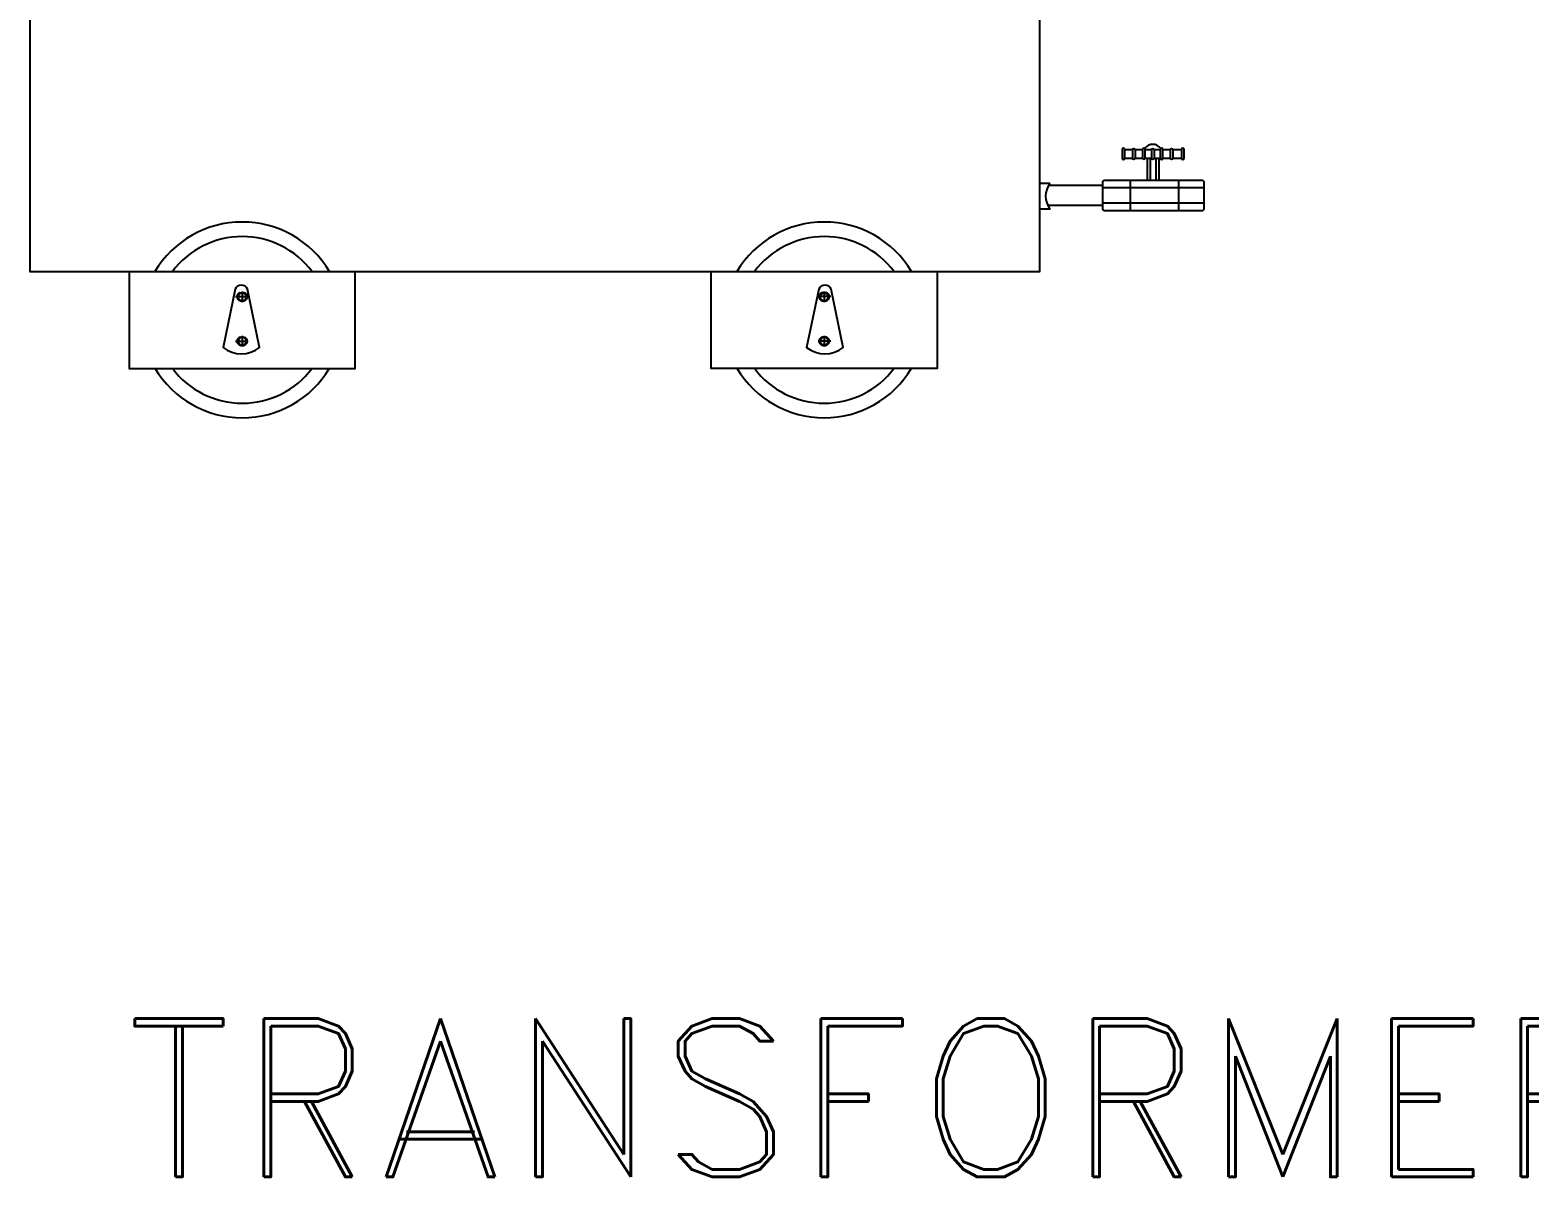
# Model space of a CAD drawing. Header units: millimetres. Extents: x 20927 to 53748, y 38421 to 54891.
# Drawn here: x 24901 to 26036, y 38421 to 39290 of the extents above; entities that cross this region are included whole.
import ezdxf
from ezdxf.enums import TextEntityAlignment as Align

# ---------------------------------------------------------------- set-up
doc = ezdxf.new("R2010")
doc.units = ezdxf.units.MM
doc.linetypes.add('CENTERX2', pattern=[101.6, 63.5, -12.7, 12.7, -12.7])
for name, color, linetype in [('Btrans.', 2, 'Continuous'), ('DETAIL', 4, 'Continuous'), ('TRANS', 2, 'Continuous')]:
    doc.layers.add(name, color=color, linetype=linetype)
doc.styles.add('tx1', font='romand.shx')

msp = doc.modelspace()

# ---------------------------------------------------------------- linework, layer by layer
at = {"layer": 'DETAIL', "color": 241, "ltscale": 0.25}
for p, q in [((25736, 39199), (25736, 39192.2)), ((25738, 39199), (25738, 39192.2)), ((25750.4, 39199), (25750.4, 39192.2)), ((25752.4, 39199), (25752.4, 39192.2)), ((25764.7, 39199), (25764.7, 39192.2)), ((25766.7, 39199), (25766.7, 39192.2)), ((25749.7, 39175.9), (25749.7, 39192.2)), ((25754.1, 39175.9), (25754.1, 39192.2)), ((25734.2, 39175.9), (25734.2, 39152.5)), ((25771, 39175.9), (25771, 39152.5)), ((25790.1, 39170.1), (25713.7, 39170.1)), ((25790.1, 39158.4), (25713.7, 39158.4))]:
    msp.add_line(p, q, dxfattribs=at)
at = {"layer": 'DETAIL', "ltscale": 0.25}
for p, q in [((25747.5, 39175.9), (25747.5, 39192.2)), ((25756.3, 39175.9), (25756.3, 39192.2)), ((25713.7, 39171.8), (25672.4, 39171.8)), ((25713.7, 39156.6), (25672.4, 39156.6))]:
    msp.add_line(p, q, dxfattribs=at)
at = {"layer": 'DETAIL', "color": 241, "linetype": 'CENTERX2', "ltscale": 0.25}
for p, q in [((25057.1, 39087.6), (25066.5, 39087.6)), ((25062.1, 39091.6), (25062.1, 39083.6)), ((25507.6, 39087.6), (25498.2, 39087.6)), ((25502.7, 39091.6), (25502.7, 39083.6)), ((25057.1, 39053.9), (25066.5, 39053.9)), ((25062.1, 39057.9), (25062.1, 39049.9)), ((25507.6, 39053.9), (25498.2, 39053.9)), ((25502.7, 39057.9), (25502.7, 39049.9))]:
    msp.add_line(p, q, dxfattribs=at)
at = {"layer": 'DETAIL', "color": 241, "ltscale": 0.25}
for points in [[(25730.2, 39192.4), (25730.2, 39199.2, 0.821606), (25728.2, 39199.2), (25728.2, 39192.4, 0.821606)], [(25743.7, 39192.4, 0.821606), (25745.6, 39192.4), (25745.6, 39199.2, 0.821606), (25743.7, 39199.2)], [(25757.1, 39192.4, 0.821606), (25759.1, 39192.4), (25759.1, 39199.2, 0.821606), (25757.1, 39199.2)], [(25775.1, 39192.4), (25775.1, 39199.2, 0.821606), (25773.1, 39199.2), (25773.1, 39192.4, 0.821606)]]:
    msp.add_lwpolyline(points, format="xyb", close=True, dxfattribs=at)
at = {"layer": 'DETAIL', "ltscale": 0.25}
for points in [[(25730.2, 39199), (25736, 39199, -0.821606), (25738, 39199), (25743.7, 39199)], [(25745.6, 39199), (25750.4, 39199, -0.821606), (25752.4, 39199), (25757.1, 39199)], [(25759.1, 39199), (25764.7, 39199, -0.821606), (25766.7, 39199), (25773.1, 39199)], [(25743.7, 39192.2), (25738, 39192.2, -0.821606), (25736, 39192.2), (25730.1, 39192.2)], [(25757.2, 39192.2), (25752.4, 39192.2, -0.821606), (25750.4, 39192.2), (25745.6, 39192.2)], [(25773.2, 39192.2), (25766.7, 39192.2, -0.821606), (25764.7, 39192.2), (25759, 39192.2)]]:
    msp.add_lwpolyline(points, format="xyb", dxfattribs=at)
msp.add_lwpolyline([(25714.8, 39175.9), (25789, 39175.9), (25790.1, 39174.8), (25790.1, 39153.6), (25789, 39152.5), (25714.8, 39152.5), (25713.7, 39153.6), (25713.7, 39174.8)], close=True, dxfattribs=at)
msp.add_lwpolyline([(25673.6, 39173.6, 0.333333), (25673.6, 39153.8), (25665.9, 39153.8), (25665.9, 39173.6)], format="xyb", close=True, dxfattribs=at)
at = {"layer": 'DETAIL'}
for points in [[(25066.2, 39093.3, 0.635254), (25056.7, 39093.3), (25047.6, 39049.1, 0.341229), (25075.3, 39049.1)], [(25508, 39093.3, 0.635254), (25498.5, 39093.3), (25489.4, 39049.1, 0.341229), (25517.1, 39049.1)]]:
    msp.add_lwpolyline(points, format="xyb", close=True, dxfattribs=at)
at = {"layer": 'DETAIL', "color": 241}
for points in [[(25063.8, 39090.5), (25065.5, 39087.5), (25063.8, 39084.5), (25060.3, 39084.5), (25058.6, 39087.5), (25060.3, 39090.5)], [(25500.9, 39090.5), (25499.2, 39087.5), (25500.9, 39084.5), (25504.4, 39084.5), (25506.1, 39087.5), (25504.4, 39090.5)], [(25063.8, 39056.8), (25065.5, 39053.8), (25063.8, 39050.8), (25060.3, 39050.8), (25058.6, 39053.8), (25060.3, 39056.8)], [(25500.9, 39056.8), (25499.2, 39053.8), (25500.9, 39050.8), (25504.4, 39050.8), (25506.1, 39053.8), (25504.4, 39056.8)]]:
    msp.add_lwpolyline(points, close=True, dxfattribs=at)
at = {"layer": 'DETAIL', "color": 241, "linetype": 'CENTERX2', "ltscale": 0.25}
for centre in [(25062.1, 39087.6), (25502.7, 39087.6), (25062.1, 39053.9), (25502.7, 39053.9)]:
    msp.add_circle(centre, 3.68, dxfattribs=at)
at = {"layer": 'DETAIL', "color": 241}
for centre in [(25062.1, 39087.5), (25502.7, 39087.5), (25062.1, 39053.8), (25502.7, 39053.8)]:
    msp.add_circle(centre, 3.01, dxfattribs=at)
at = {"layer": 'DETAIL', "color": 241, "ltscale": 0.25}
msp.add_arc((25751.4, 39195.1), 7.8, 37.9001, 142.0999, dxfattribs=at)
at = {"layer": 'DETAIL'}
for centre, radius, start, end in [((25062.1, 39067), 77.1, 30.961, 149.039), ((25502.7, 39067), 77.1, 30.961, 149.039), ((25062.1, 39067), 66.1, 36.8716, 143.1284), ((25502.7, 39067), 66.1, 36.8716, 143.1284), ((25062.1, 39073), 77.1, 210.961, 329.039), ((25062.1, 39073), 66.1, 216.8716, 323.1284), ((25502.7, 39073), 77.1, 210.961, 329.039), ((25502.7, 39073), 66.1, 216.8716, 323.1284)]:
    msp.add_arc(centre, radius, start, end, dxfattribs=at)
at = {"layer": 'TRANS', "ltscale": 0.25}
msp.add_lwpolyline([(24901.4, 39345.9), (24901.4, 39106.7), (25665.9, 39106.7), (25665.9, 39345.9)], dxfattribs=at)
at = {"layer": 'TRANS'}
for points in [[(24976.4, 39106.7), (24976.4, 39033.3), (25147.7, 39033.3), (25147.7, 39106.7)], [(25588.3, 39106.7), (25588.3, 39033.3), (25417, 39033.3), (25417, 39106.7)]]:
    msp.add_lwpolyline(points, dxfattribs=at)

# ---------------------------------------------------------------- texts
at = {"layer": 'Btrans.', "style": 'tx1'}
msp.add_text('TRANSFORMER 250kVa', height=120, dxfattribs=at).set_placement((25888.5, 38481), align=Align.MIDDLE_CENTER)

doc.saveas('drawing.dxf')
